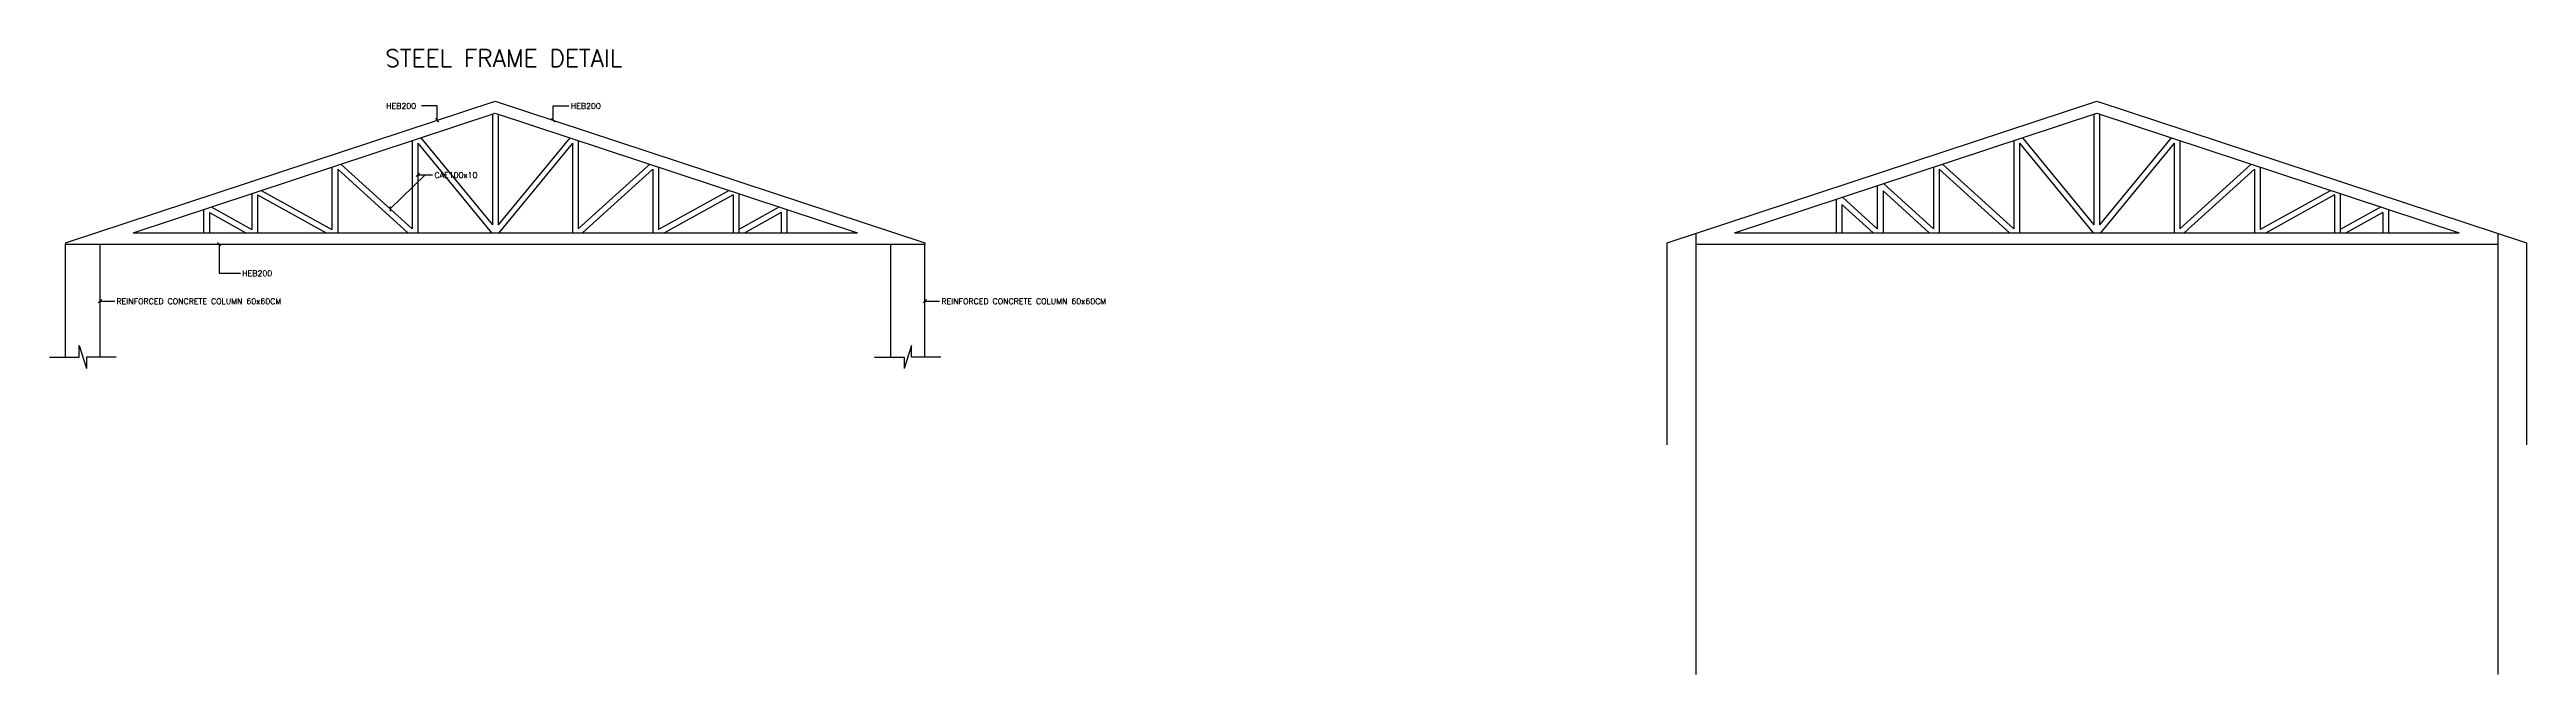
# Model space of a CAD drawing. Header units: metres. Extents: x -353217 to -351774, y -68080 to -67552.
# Drawn here: x -352351.34 to -352308.11, y -68007.67 to -67996.78 of the extents above; entities that cross this region are included whole.
import ezdxf

# ---------------------------------------------------------------- set-up
doc = ezdxf.new("R2010")
doc.units = ezdxf.units.M
doc.header["$MEASUREMENT"] = 0
for name, color, linetype in [('A-edge', 1, 'Continuous'), ('str-columns', 3, 'Continuous'), ('str-frame', 1, 'Continuous')]:
    doc.layers.add(name, color=color, linetype=linetype)
doc.styles.add('ROMANS', font='romans', dxfattribs={"height": 0.4})
doc.dimstyles.new('structure', dxfattribs={"dimtxt": 0.1, "dimasz": 0.06, "dimexe": 0.18, "dimexo": 1, "dimgap": 0.025, "dimtad": 1, "dimdec": 1, "dimlfac": 100, "dimrnd": 0.5, "dimdsep": 46, "dimtxsty": 'Standard', "dimblk1": 'OBLIQUE', "dimblk2": 'OBLIQUE', "dimsah": 1, "dimcen": 0.009, "dimse1": 1, "dimse2": 1, "dimclrd": 4, "dimclre": 9, "dimclrt": 1, "dimadec": 0, "dimazin": 0, "dimtfac": 0.066667, "dimtdec": 1, "dimtix": 1, "dimtmove": 2, "dimatfit": 3, "dimldrblk": 'OBLIQUE', "dimfxl": 0.18, "dimtolj": 1, "dimarcsym": 0})

# ---------------------------------------------------------------- blocks, each defined once
blk = doc.blocks.new('_Oblique')
at = {"color": 0, "linetype": 'ByBlock', "lineweight": -2}
blk.add_line((-0.5, -0.5), (0.5, 0.5), dxfattribs=at)

msp = doc.modelspace()

# ---------------------------------------------------------------- linework, layer by layer
at = {"layer": 'A-edge'}
for p, q in [((-352315.6570963, -67997.9040702), (-352315.6570963, -67999.8323553)), ((-352315.6570963, -67997.9040702), (-352315.6570963, -67999.8323553)), ((-352315.5570963, -67997.9040702), (-352315.5570963, -67999.8323553)), ((-352315.5570963, -67997.9040702), (-352315.5570963, -67999.8323553)), ((-352317.0570963, -67998.3655283), (-352317.0570963, -67999.9042467)), ((-352316.9570963, -67998.4112156), (-352316.9570963, -67999.971713)), ((-352316.9570963, -67998.4112156), (-352315.6718712, -67999.971713)), ((-352316.9061513, -67998.3157749), (-352315.6570963, -67999.8323553)), ((-352314.3080412, -67998.3157749), (-352315.5570963, -67999.8323553)), ((-352314.2570963, -67998.4112156), (-352315.5423214, -67999.971713)), ((-352314.2570963, -67998.4112156), (-352314.2570963, -67999.971713)), ((-352314.1570963, -67998.3655283), (-352314.1570963, -67999.9042467)), ((-352318.4570963, -67998.8269864), (-352318.4570963, -67999.9042467)), ((-352318.3570963, -67998.8614914), (-352318.3570963, -67999.971713)), ((-352318.3570963, -67998.8614914), (-352317.1315695, -67999.971713)), ((-352318.302491, -67998.7760265), (-352317.0570963, -67999.9042467)), ((-352312.9117016, -67998.7760265), (-352314.1570963, -67999.9042467)), ((-352312.8570963, -67998.8614914), (-352314.0826231, -67999.971713)), ((-352312.8570963, -67998.8614914), (-352312.8570963, -67999.971713)), ((-352312.7570963, -67998.8269864), (-352312.7570963, -67999.9146266)), ((-352319.4382105, -67999.1503744), (-352319.4382105, -67999.9042467)), ((-352319.3382105, -67999.2409658), (-352319.3382105, -67999.971713)), ((-352319.3382105, -67999.2409658), (-352318.5315695, -67999.971713)), ((-352319.329, -67999.1143772), (-352318.4570963, -67999.9042467)), ((-352311.521926, -67999.2341145), (-352312.7570963, -67999.9146266)), ((-352311.4570963, -67999.3125696), (-352312.6534811, -67999.971713)), ((-352311.4570963, -67999.3125696), (-352311.4570963, -67999.971713)), ((-352311.3570963, -67999.2884445), (-352311.3570963, -67999.971713)), ((-352320.1575838, -67999.3874891), (-352320.1575838, -67999.971713)), ((-352320.0575838, -67999.4780805), (-352320.0575838, -67999.971713)), ((-352320.0575838, -67999.4780805), (-352319.5126837, -67999.971713)), ((-352320.0483733, -67999.3514919), (-352319.4382105, -67999.9042467)), ((-352310.6459774, -67999.5228385), (-352311.3570963, -67999.9146266)), ((-352310.616318, -67999.6206705), (-352311.2534811, -67999.971713)), ((-352310.616318, -67999.6206705), (-352310.616318, -67999.971713)), ((-352310.516318, -67999.565576), (-352310.516318, -67999.971713)), ((-352322.6070963, -67999.9842957), (-352322.6070963, -68007.671713)), ((-352322.6070963, -68000.171713), (-352308.6070963, -68000.171713)), ((-352321.9300381, -67999.971713), (-352309.2841545, -67999.971713)), ((-352308.6070963, -67999.9842957), (-352308.6070963, -68007.671713))]:
    msp.add_line(p, q, dxfattribs=at)
for points in [[(-352323.1070963, -68003.671713), (-352323.1070963, -68000.1491022), (-352315.6070963, -67997.6770052), (-352308.1070963, -68000.1491022), (-352308.1070963, -68003.671713)], [(-352321.9300381, -67999.971713), (-352315.6070963, -67997.8875896), (-352309.2841545, -67999.971713)]]:
    msp.add_lwpolyline(points, dxfattribs=at)
at = {"layer": 'str-columns'}
for p, q in [((-352351.062672, -68002.140085), (-352351.062672, -68000.171713)), ((-352350.462672, -68000.171713), (-352350.462672, -68002.140085)), ((-352336.662672, -68000.171713), (-352336.662672, -68002.140085)), ((-352336.062672, -68002.140085), (-352336.062672, -68000.171713))]:
    msp.add_line(p, q, dxfattribs=at)
at = {"layer": 'str-frame'}
for p, q in [((-352351.062672, -68000.1491022), (-352343.562672, -67997.6770052)), ((-352343.612672, -67997.9040702), (-352343.612672, -67999.8323553)), ((-352343.612672, -67997.9040702), (-352343.612672, -67999.8323553)), ((-352343.562672, -67997.6770052), (-352336.062672, -68000.1491022)), ((-352343.512672, -67997.9040702), (-352343.512672, -67999.8323553)), ((-352343.512672, -67997.9040702), (-352343.512672, -67999.8323553)), ((-352345.012672, -67998.3655283), (-352345.012672, -67999.9042467)), ((-352344.912672, -67998.4112156), (-352344.912672, -67999.971713)), ((-352344.912672, -67998.4112156), (-352343.6274469, -67999.971713)), ((-352344.8617271, -67998.3157749), (-352343.612672, -67999.8323553)), ((-352342.263617, -67998.3157749), (-352343.512672, -67999.8323553)), ((-352342.212672, -67998.4112156), (-352343.4978971, -67999.971713)), ((-352342.212672, -67998.4112156), (-352342.212672, -67999.971713)), ((-352342.112672, -67998.3655283), (-352342.112672, -67999.9042467)), ((-352346.412672, -67998.8269864), (-352346.412672, -67999.9146266)), ((-352346.312672, -67998.8614914), (-352346.312672, -67999.971713)), ((-352346.312672, -67998.8614914), (-352345.0871452, -67999.971713)), ((-352346.2580667, -67998.7760265), (-352345.012672, -67999.9042467)), ((-352340.8672773, -67998.7760265), (-352342.112672, -67999.9042467)), ((-352340.812672, -67998.8614914), (-352342.0381988, -67999.971713)), ((-352340.812672, -67998.8614914), (-352340.812672, -67999.971713)), ((-352340.712672, -67998.8269864), (-352340.712672, -67999.9146266)), ((-352347.812672, -67999.2884445), (-352347.812672, -67999.9146266)), ((-352347.712672, -67999.3125696), (-352347.712672, -67999.971713)), ((-352347.712672, -67999.3125696), (-352346.5162872, -67999.971713)), ((-352347.6478423, -67999.2341145), (-352346.412672, -67999.9146266)), ((-352339.4775017, -67999.2341145), (-352340.712672, -67999.9146266)), ((-352339.412672, -67999.3125696), (-352340.6090568, -67999.971713)), ((-352339.412672, -67999.3125696), (-352339.412672, -67999.971713)), ((-352339.312672, -67999.2884445), (-352339.312672, -67999.971713)), ((-352348.6534503, -67999.565576), (-352348.6534503, -67999.971713)), ((-352348.5534503, -67999.6206705), (-352347.9162872, -67999.971713)), ((-352348.5534503, -67999.6206705), (-352348.5534503, -67999.971713)), ((-352348.5237909, -67999.5228385), (-352347.812672, -67999.9146266)), ((-352338.6015531, -67999.5228385), (-352339.312672, -67999.9146266)), ((-352338.5718937, -67999.6206705), (-352339.2090568, -67999.971713)), ((-352338.5718937, -67999.6206705), (-352338.5718937, -67999.971713)), ((-352338.4718937, -67999.565576), (-352338.4718937, -67999.971713)), ((-352351.062672, -68000.1491022), (-352351.062672, -68000.171713)), ((-352351.062672, -68000.171713), (-352336.062672, -68000.171713)), ((-352349.8856138, -67999.971713), (-352337.2397302, -67999.971713)), ((-352336.062672, -68000.1491022), (-352336.062672, -68000.171713))]:
    msp.add_line(p, q, dxfattribs=at)
at = {"layer": 'str-frame', "color": 8}
for p, q in [((-352351.3430442, -68002.140085), (-352350.8272706, -68002.140085)), ((-352350.8272706, -68002.140085), (-352350.8272706, -68001.9401991)), ((-352350.8272706, -68001.9401991), (-352350.6980734, -68002.339971)), ((-352350.6980734, -68002.140085), (-352350.6980734, -68002.339971)), ((-352350.1822998, -68002.140085), (-352350.6980734, -68002.140085)), ((-352336.9430442, -68002.140085), (-352336.4272706, -68002.140085)), ((-352336.2980734, -68001.9401991), (-352336.4272706, -68002.339971)), ((-352336.4272706, -68002.140085), (-352336.4272706, -68002.339971)), ((-352336.2980734, -68002.140085), (-352336.2980734, -68001.9401991)), ((-352335.7822998, -68002.140085), (-352336.2980734, -68002.140085))]:
    msp.add_line(p, q, dxfattribs=at)
at = {"layer": 'str-frame'}
msp.add_lwpolyline([(-352349.8856138, -67999.971713), (-352343.562672, -67997.8875896), (-352337.2397302, -67999.971713)], dxfattribs=at)

# ---------------------------------------------------------------- texts
at = {"layer": 'str-columns', "color": 1, "style": 'ROMANS'}
for s, height, p in [('STEEL FRAME DETAIL', 0.3, (-352345.4844995, -67997.078649)), ('HEB200', 0.1, (-352345.4670007, -67997.8126769)), ('HEB200', 0.1, (-352342.2440576, -67997.8126769)), ('CAE100x10', 0.1, (-352344.6237938, -67999.0164916)), ('HEB200', 0.1, (-352347.9796056, -68000.7301602)), ('REINFORCED CONCRETE COLUMN 60x60CM', 0.1, (-352350.1737938, -68001.216641)), ('REINFORCED CONCRETE COLUMN 60x60CM', 0.1, (-352335.7737938, -68001.216641))]:
    msp.add_text(s, height=height, dxfattribs=at).set_placement(p)
at = {"layer": 'str-columns', "color": 1, "char_height": 0.1, "attachment_point": 1}
for insert in [(-352344.7591528, -67998.9128488), (-352344.6306336, -67998.9128488)]:
    msp.add_mtext('\\A1;', dxfattribs=dict(at, insert=insert))

# ---------------------------------------------------------------- leaders
at = {"layer": 'str-columns'}
for points in [[(-352344.5761355, -67998.0110558), (-352344.5761355, -67997.7590341), (-352344.8494466, -67997.7590341)], [(-352342.5492085, -67998.0110558), (-352342.5492085, -67997.7590341), (-352342.2758974, -67997.7590341)], [(-352345.3992256, -67999.5540625), (-352344.7841528, -67998.9628488)], [(-352344.912672, -67998.9628488), (-352344.6556336, -67998.9628488)], [(-352348.3811632, -68000.171713), (-352348.3811632, -68000.6765174), (-352348.0114453, -68000.6765174)], [(-352350.462672, -68001.1629982), (-352350.2056336, -68001.1629982)], [(-352336.062672, -68001.1629982), (-352335.8056336, -68001.1629982)]]:
    msp.add_leader(points, dimstyle='structure', override={"dimgap": 0.025, "dimtad": 0}, dxfattribs=at)

doc.saveas('drawing.dxf')
